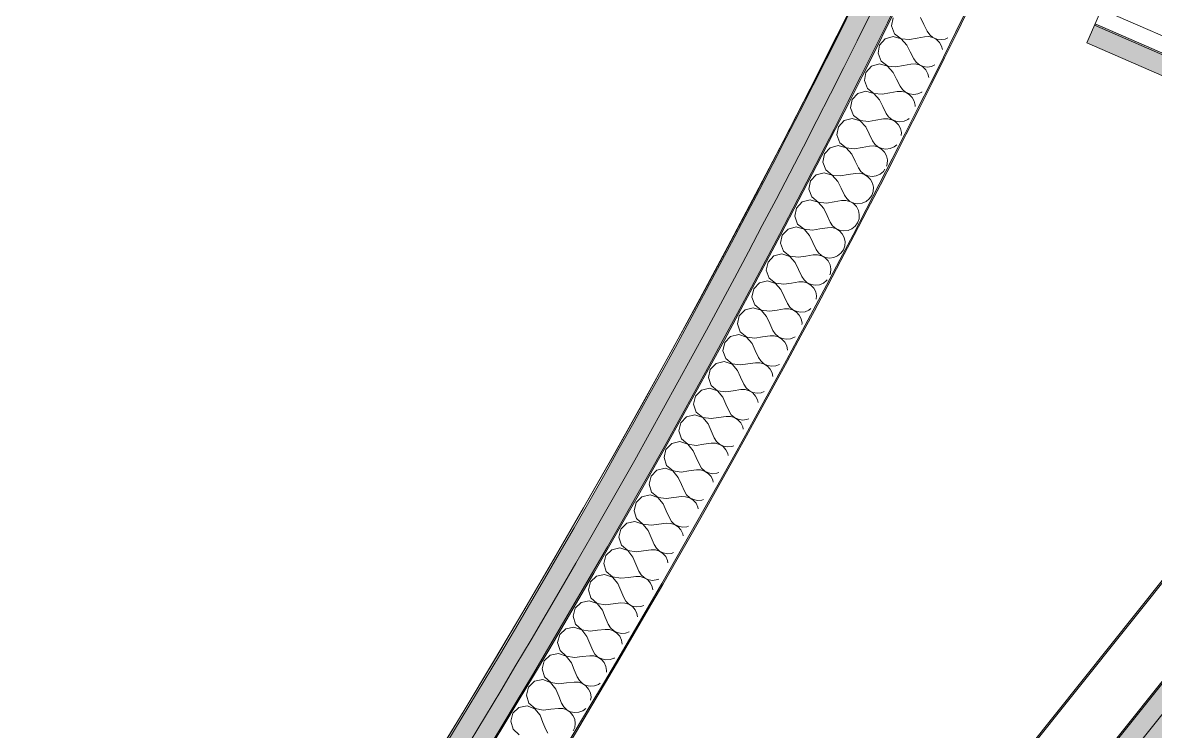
# Model space of a CAD drawing. Header units: millimetres. Extents: x -89663 to 74273, y -103666 to 18539.
# Drawn here: x -20890 to -20006, y -47252 to -46698 of the extents above; entities that cross this region are included whole.
import ezdxf
from ezdxf.enums import TextEntityAlignment as Align

# ---------------------------------------------------------------- set-up
doc = ezdxf.new("R2010")
doc.units = ezdxf.units.MM
doc.header["$MEASUREMENT"] = 0
for name, color, linetype in [('A-25-M_Wall_Int', 7, 'Continuous'), ('COLUMN.IFC Import', 7, 'Continuous'), ('New_A-05-M_Gross_Int_Circulation', 7, 'Continuous'), ('New_A-20-M_Floor_Slab', 7, 'Continuous'), ('New_A-25-M_Wall_Int', 7, 'Continuous')]:
    doc.layers.add(name, color=color, linetype=linetype)
for name, color, linetype, lineweight in [('A-25-M_Wall_Int_Pen_No__1', 7, 'Continuous', 13), ('COLUMN.IFC Import_Pen_No__2', 8, 'Continuous', 15), ('New_A-20-M_Floor_Slab_Pen_No__89', 8, 'Continuous', 20), ('New_A-25-M_Wall_Int_Pen_No__1', 7, 'Continuous', 13), ('New_A-25-M_Wall_Int_Pen_No__150', 7, 'Continuous', 0), ('New_ArchiCAD Zone Stamps_Pen_No__6', 7, 'Continuous', 35)]:
    doc.layers.add(name, color=color, linetype=linetype, lineweight=lineweight)
for name, color, linetype, lineweight, true_color in [('A-25-M_Wall_Int_Pen_No__107', 7, 'Continuous', 15, 0xa6a6a6), ('A-25-M_Wall_Int_Pen_No__81', 7, 'Continuous', 20, 0x6a6a6a), ('New_A-05-M_Gross_Int_Circulation_Pen_No__74', 7, 'Continuous', 20, 0x606060), ('New_A-25-M_Wall_Int_Pen_No__107', 7, 'Continuous', 15, 0xa6a6a6), ('New_A-25-M_Wall_Int_Pen_No__81', 7, 'Continuous', 20, 0x6a6a6a)]:
    doc.layers.add(name, color=color, linetype=linetype, lineweight=lineweight, true_color=true_color)
doc.styles.add('GENERATED_STYLE_1', font='')
doc.styles.add('GENERATED_STYLE_3', font='')
doc.styles.get('GENERATED_STYLE_1').set_extended_font_data('Arial', bold=True)
doc.styles.get('GENERATED_STYLE_3').set_extended_font_data('Arial')

# ---------------------------------------------------------------- blocks, each defined once
blk = doc.blocks.new('Atrium South_INB 0152_2_1', base_point=(-20962.32, -37996.44))
at = {"layer": 'New_A-05-M_Gross_Int_Circulation_Pen_No__74', "linetype": 'Continuous'}
blk.add_arc((-26966.17, -43337.6), 7510.69, 249.05693, 336.178181, dxfattribs=at)
at = {"layer": 'New_ArchiCAD Zone Stamps_Pen_No__6'}
for tag, height, style, p in [('ROOM_NAME', 250, 'GENERATED_STYLE_1', (-21498.1, -36566.35)), ('zoneNameLine2', 250, 'GENERATED_STYLE_1', (-21686.54, -36998.48)), ('ROOM_NUMBER', 200, 'GENERATED_STYLE_3', (-21874.97, -37419.19)), ('measuredAreaCode', 200, 'GENERATED_STYLE_3', (-22031.99, -37779.3)), ('DUMMY_649', 200, 'GENERATED_STYLE_3', (-21724.59, -37913.34)), ('DUMMY_650', 200, 'GENERATED_STYLE_3', (-21095.42, -38187.69)), ('DUMMY_651', 133.33, 'GENERATED_STYLE_3', (-20816.13, -38294.24))]:
    blk.add_attdef(tag, text='', height=height, rotation=336.44041, dxfattribs=dict(at, style=style)).set_placement(p, align=Align.TOP_LEFT)
blk = doc.blocks.new('Slab_46_1', base_point=(-44734.13, -52924.74))
at = {"layer": 'New_A-20-M_Floor_Slab_Pen_No__89', "linetype": 'Continuous', "flags": 128}
blk.add_lwpolyline([(-44734.13, -52924.74), (-44734.3, -52924.72, -0.179811), (-34721.45, -33027.69), (-34721.92, -33027.18), (-25959.6, -24873.2), (-20981.62, -27043.85), (-17009.56, -17934.66), (-17703.34, -17189.12), (-11222.85, -11158.55), (-10852.64, -11556.37), (-2918.66, -4173.23), (921.42, -599.75), (3259.49, -1619.27), (2636.44, -2195.91), (2144.41, -3324.28), (-4596.33, -18782.94), (-10337.07, -31948.28), (-13252.03, -30677.22), (-20095.26, -46371.16, -0.415568), (-30017.22, -50195.91), (-38341.96, -69287.69, -0.234037), (-41521.39, -64901.11, -0.022084), (-42146.95, -60901.38), (-44895.69, -59706.59, -0.043731)], format="xyb", close=True, dxfattribs=at)
blk = doc.blocks.new('*X401')
at = {"layer": 'New_A-25-M_Wall_Int_Pen_No__150', "linetype": 'Continuous'}
for p, q in [((-20210.48, -46694.59), (-20211.66, -46700.99)), ((-20189.18, -46694.47), (-20186.49, -46699.78)), ((-20211.66, -46700.99), (-20209.3, -46707.05)), ((-20186.49, -46699.78), (-20183.8, -46705.1)), ((-20216.67, -46711.1), (-20221.05, -46715.91)), ((-20210.42, -46709.3), (-20216.67, -46711.1)), ((-20204.15, -46711.06), (-20210.42, -46709.3)), ((-20209.3, -46707.05), (-20204.11, -46710.98)), ((-20199.75, -46715.85), (-20204.15, -46711.06)), ((-20204.11, -46710.98), (-20197.63, -46711.58)), ((-20197.63, -46711.58), (-20191.78, -46710.49)), ((-20191.78, -46710.49), (-20185.92, -46709.39)), ((-20182.63, -46709.23), (-20185.92, -46709.39)), ((-20183.8, -46705.1), (-20181.93, -46707.81)), ((-20179.44, -46709.98), (-20182.63, -46709.23)), ((-20181.93, -46707.81), (-20179.39, -46709.89)), ((-20176.57, -46711.58), (-20179.44, -46709.98)), ((-20179.39, -46709.89), (-20176.38, -46711.2)), ((-20174.24, -46713.9), (-20176.57, -46711.58)), ((-20176.38, -46711.2), (-20173.12, -46711.64)), ((-20173.12, -46711.64), (-20169.87, -46711.16)), ((-20169.87, -46711.16), (-20167.72, -46710.19)), ((-20221.05, -46715.91), (-20222.25, -46722.3)), ((-20199.75, -46715.85), (-20197.08, -46721.18)), ((-20197.08, -46721.18), (-20194.41, -46726.51)), ((-20172.64, -46716.78), (-20174.24, -46713.9)), ((-20172.06, -46719.27), (-20172.64, -46716.78)), ((-20221.04, -46730.62), (-20227.3, -46732.4)), ((-20222.25, -46722.3), (-20219.92, -46728.37)), ((-20214.78, -46732.4), (-20221.04, -46730.62)), ((-20219.92, -46728.37), (-20214.74, -46732.31)), ((-20202.4, -46731.86), (-20196.54, -46730.78)), ((-20193.26, -46730.64), (-20196.54, -46730.78)), ((-20194.41, -46726.51), (-20192.55, -46729.22)), ((-20190.06, -46731.4), (-20193.26, -46730.64)), ((-20192.55, -46729.22), (-20190.02, -46731.31)), ((-20231.69, -46737.19), (-20232.92, -46743.58)), ((-20227.3, -46732.4), (-20231.69, -46737.19)), ((-20210.4, -46737.21), (-20214.78, -46732.4)), ((-20214.74, -46732.31), (-20208.26, -46732.94)), ((-20210.4, -46737.21), (-20207.74, -46742.54)), ((-20208.26, -46732.94), (-20202.4, -46731.86)), ((-20187.2, -46733), (-20190.06, -46731.4)), ((-20190.02, -46731.31), (-20187.01, -46732.63)), ((-20184.88, -46735.33), (-20187.2, -46733)), ((-20187.01, -46732.63), (-20183.75, -46733.07)), ((-20183.29, -46738.22), (-20184.88, -46735.33)), ((-20183.75, -46733.07), (-20180.5, -46732.61)), ((-20182.59, -46741.27), (-20183.29, -46738.22)), ((-20180.5, -46732.61), (-20177.88, -46731.44)), ((-20232.92, -46743.58), (-20230.6, -46749.66)), ((-20207.74, -46742.54), (-20205.09, -46747.88)), ((-20205.09, -46747.88), (-20203.23, -46750.59)), ((-20238, -46753.66), (-20242.41, -46758.44)), ((-20231.73, -46751.91), (-20238, -46753.66)), ((-20225.48, -46753.71), (-20231.73, -46751.91)), ((-20230.6, -46749.66), (-20225.43, -46753.62)), ((-20221.11, -46758.53), (-20225.48, -46753.71)), ((-20225.43, -46753.62), (-20218.96, -46754.27)), ((-20218.96, -46754.27), (-20213.1, -46753.21)), ((-20213.1, -46753.21), (-20207.23, -46752.15)), ((-20203.95, -46752.01), (-20207.23, -46752.15)), ((-20200.75, -46752.78), (-20203.95, -46752.01)), ((-20203.23, -46750.59), (-20200.71, -46752.69)), ((-20197.89, -46754.39), (-20200.75, -46752.78)), ((-20200.71, -46752.69), (-20197.71, -46754.02)), ((-20195.59, -46756.73), (-20197.89, -46754.39)), ((-20197.71, -46754.02), (-20194.45, -46754.48)), ((-20194.01, -46759.62), (-20195.59, -46756.73)), ((-20194.45, -46754.48), (-20191.19, -46754.02)), ((-20191.19, -46754.02), (-20188.18, -46752.68)), ((-20188.18, -46752.68), (-20187.96, -46752.5)), ((-20242.41, -46758.44), (-20243.65, -46764.83)), ((-20243.65, -46764.83), (-20241.35, -46770.92)), ((-20221.11, -46758.53), (-20218.47, -46763.87)), ((-20218.47, -46763.87), (-20215.83, -46769.21)), ((-20193.28, -46762.83), (-20194.01, -46759.62)), ((-20193.32, -46763.71), (-20193.28, -46762.83)), ((-20248.76, -46774.89), (-20253.18, -46779.66)), ((-20242.49, -46773.16), (-20248.76, -46774.89)), ((-20236.24, -46774.98), (-20242.49, -46773.16)), ((-20241.35, -46770.92), (-20236.2, -46774.89)), ((-20231.88, -46779.81), (-20236.24, -46774.98)), ((-20236.2, -46774.89), (-20229.72, -46775.56)), ((-20229.72, -46775.56), (-20223.86, -46774.52)), ((-20223.86, -46774.52), (-20217.99, -46773.48)), ((-20214.71, -46773.35), (-20217.99, -46773.48)), ((-20215.83, -46769.21), (-20213.99, -46771.93)), ((-20211.51, -46774.13), (-20214.71, -46773.35)), ((-20213.99, -46771.93), (-20211.47, -46774.04)), ((-20208.66, -46775.75), (-20211.51, -46774.13)), ((-20211.47, -46774.04), (-20208.47, -46775.38)), ((-20201.96, -46775.4), (-20198.94, -46774.07)), ((-20198.94, -46774.07), (-20197.85, -46773.17)), ((-20253.18, -46779.66), (-20254.44, -46786.04)), ((-20231.88, -46779.81), (-20229.26, -46785.16)), ((-20206.36, -46778.1), (-20208.66, -46775.75)), ((-20208.47, -46775.38), (-20205.22, -46775.85)), ((-20204.79, -46780.99), (-20206.36, -46778.1)), ((-20205.22, -46775.85), (-20201.96, -46775.4)), ((-20204.07, -46784.21), (-20204.79, -46780.99)), ((-20254.44, -46786.04), (-20252.17, -46792.14)), ((-20252.17, -46792.14), (-20247.03, -46796.13)), ((-20229.26, -46785.16), (-20226.65, -46790.51)), ((-20226.65, -46790.51), (-20224.81, -46793.24)), ((-20204.19, -46786.43), (-20204.07, -46784.21)), ((-20264.03, -46800.84), (-20265.31, -46807.22)), ((-20259.59, -46796.09), (-20264.03, -46800.84)), ((-20253.31, -46794.37), (-20259.59, -46796.09)), ((-20247.07, -46796.21), (-20253.31, -46794.37)), ((-20242.73, -46801.06), (-20247.07, -46796.21)), ((-20247.03, -46796.13), (-20240.56, -46796.81)), ((-20242.73, -46801.06), (-20240.13, -46806.42)), ((-20240.56, -46796.81), (-20234.69, -46795.79)), ((-20234.69, -46795.79), (-20228.82, -46794.77)), ((-20225.53, -46794.66), (-20228.82, -46794.77)), ((-20222.34, -46795.44), (-20225.53, -46794.66)), ((-20224.81, -46793.24), (-20222.3, -46795.36)), ((-20219.49, -46797.08), (-20222.34, -46795.44)), ((-20222.3, -46795.36), (-20219.3, -46796.71)), ((-20217.2, -46799.43), (-20219.49, -46797.08)), ((-20219.3, -46796.71), (-20216.05, -46797.18)), ((-20215.64, -46802.33), (-20217.2, -46799.43)), ((-20216.05, -46797.18), (-20212.79, -46796.74)), ((-20212.79, -46796.74), (-20209.77, -46795.43)), ((-20209.77, -46795.43), (-20207.68, -46793.71)), ((-20265.31, -46807.22), (-20263.05, -46813.32)), ((-20240.13, -46806.42), (-20237.53, -46811.78)), ((-20215.69, -46810.46), (-20215.12, -46808.84)), ((-20214.93, -46805.54), (-20215.64, -46802.33)), ((-20215.12, -46808.84), (-20214.93, -46805.54)), ((-20270.49, -46817.25), (-20274.94, -46821.99)), ((-20264.21, -46815.56), (-20270.49, -46817.25)), ((-20257.97, -46817.41), (-20264.21, -46815.56)), ((-20263.05, -46813.32), (-20257.93, -46817.33)), ((-20253.64, -46822.28), (-20257.97, -46817.41)), ((-20257.93, -46817.33), (-20251.46, -46818.04)), ((-20251.46, -46818.04), (-20245.58, -46817.04)), ((-20245.58, -46817.04), (-20239.71, -46816.03)), ((-20236.42, -46815.93), (-20239.71, -46816.03)), ((-20237.53, -46811.78), (-20235.7, -46814.51)), ((-20233.24, -46816.72), (-20236.42, -46815.93)), ((-20235.7, -46814.51), (-20233.19, -46816.64)), ((-20230.39, -46818.37), (-20233.24, -46816.72)), ((-20233.19, -46816.64), (-20230.2, -46818)), ((-20228.11, -46820.73), (-20230.39, -46818.37)), ((-20230.2, -46818), (-20226.95, -46818.48)), ((-20226.95, -46818.48), (-20223.69, -46818.05)), ((-20223.69, -46818.05), (-20220.66, -46816.75)), ((-20220.66, -46816.75), (-20218.11, -46814.66)), ((-20218.11, -46814.66), (-20216.83, -46812.83)), ((-20274.94, -46821.99), (-20276.24, -46828.36)), ((-20253.64, -46822.28), (-20251.06, -46827.64)), ((-20251.06, -46827.64), (-20248.47, -46833.01)), ((-20226.56, -46823.63), (-20228.11, -46820.73)), ((-20225.86, -46826.85), (-20226.56, -46823.63)), ((-20226.06, -46830.14), (-20225.86, -46826.85)), ((-20275.17, -46836.7), (-20281.45, -46838.38)), ((-20276.24, -46828.36), (-20274, -46834.47)), ((-20268.94, -46838.58), (-20275.17, -46836.7)), ((-20274, -46834.47), (-20268.89, -46838.5)), ((-20248.47, -46833.01), (-20246.65, -46835.75)), ((-20246.65, -46835.75), (-20244.16, -46837.88)), ((-20231.63, -46838.04), (-20229.06, -46835.96)), ((-20229.06, -46835.96), (-20227.16, -46833.26)), ((-20227.16, -46833.26), (-20226.06, -46830.14)), ((-20285.92, -46843.11), (-20287.24, -46849.47)), ((-20281.45, -46838.38), (-20285.92, -46843.11)), ((-20264.63, -46843.46), (-20268.94, -46838.58)), ((-20268.89, -46838.5), (-20262.42, -46839.22)), ((-20264.63, -46843.46), (-20262.06, -46848.83)), ((-20262.42, -46839.22), (-20256.55, -46838.24)), ((-20256.55, -46838.24), (-20250.67, -46837.25)), ((-20247.39, -46837.16), (-20250.67, -46837.25)), ((-20244.2, -46837.97), (-20247.39, -46837.16)), ((-20241.36, -46839.62), (-20244.2, -46837.97)), ((-20244.16, -46837.88), (-20241.17, -46839.25)), ((-20239.08, -46841.99), (-20241.36, -46839.62)), ((-20241.17, -46839.25), (-20237.92, -46839.75)), ((-20237.54, -46844.9), (-20239.08, -46841.99)), ((-20237.92, -46839.75), (-20234.66, -46839.33)), ((-20236.85, -46848.12), (-20237.54, -46844.9)), ((-20234.66, -46839.33), (-20231.63, -46838.04)), ((-20287.24, -46849.47), (-20285.02, -46855.59)), ((-20262.06, -46848.83), (-20259.49, -46854.21)), ((-20259.49, -46854.21), (-20257.68, -46856.95)), ((-20240.09, -46857.22), (-20238.18, -46854.52)), ((-20238.18, -46854.52), (-20237.07, -46851.41)), ((-20237.07, -46851.41), (-20236.85, -46848.12)), ((-20292.48, -46859.47), (-20296.97, -46864.18)), ((-20286.19, -46857.82), (-20292.48, -46859.47)), ((-20279.97, -46859.71), (-20286.19, -46857.82)), ((-20285.02, -46855.59), (-20279.92, -46859.63)), ((-20275.67, -46864.6), (-20279.97, -46859.71)), ((-20279.92, -46859.63), (-20273.46, -46860.38)), ((-20273.46, -46860.38), (-20267.58, -46859.41)), ((-20267.58, -46859.41), (-20261.7, -46858.45)), ((-20258.41, -46858.36), (-20261.7, -46858.45)), ((-20255.23, -46859.18), (-20258.41, -46858.36)), ((-20257.68, -46856.95), (-20255.19, -46859.1)), ((-20252.4, -46860.84), (-20255.23, -46859.18)), ((-20255.19, -46859.1), (-20252.21, -46860.47)), ((-20250.13, -46863.22), (-20252.4, -46860.84)), ((-20252.21, -46860.47), (-20248.96, -46860.98)), ((-20248.59, -46866.13), (-20250.13, -46863.22)), ((-20248.96, -46860.98), (-20245.69, -46860.57)), ((-20245.69, -46860.57), (-20242.66, -46859.29)), ((-20242.66, -46859.29), (-20240.09, -46857.22)), ((-20296.97, -46864.18), (-20298.31, -46870.55)), ((-20298.31, -46870.55), (-20296.11, -46876.67)), ((-20275.67, -46864.6), (-20273.12, -46869.99)), ((-20273.12, -46869.99), (-20270.57, -46875.37)), ((-20247.91, -46869.35), (-20248.59, -46866.13)), ((-20248.14, -46872.64), (-20247.91, -46869.35)), ((-20303.58, -46880.53), (-20308.08, -46885.23)), ((-20297.29, -46878.89), (-20303.58, -46880.53)), ((-20291.07, -46880.81), (-20297.29, -46878.89)), ((-20296.11, -46876.67), (-20291.02, -46880.73)), ((-20286.79, -46885.71), (-20291.07, -46880.81)), ((-20291.02, -46880.73), (-20284.56, -46881.5)), ((-20284.56, -46881.5), (-20278.68, -46880.55)), ((-20278.68, -46880.55), (-20272.8, -46879.6)), ((-20269.51, -46879.53), (-20272.8, -46879.6)), ((-20270.57, -46875.37), (-20268.77, -46878.12)), ((-20266.33, -46880.36), (-20269.51, -46879.53)), ((-20268.77, -46878.12), (-20266.29, -46880.27)), ((-20263.5, -46882.03), (-20266.33, -46880.36)), ((-20266.29, -46880.27), (-20263.31, -46881.66)), ((-20256.8, -46881.78), (-20253.76, -46880.5)), ((-20253.76, -46880.5), (-20251.18, -46878.44)), ((-20251.18, -46878.44), (-20249.26, -46875.75)), ((-20249.26, -46875.75), (-20248.14, -46872.64)), ((-20308.08, -46885.23), (-20309.44, -46891.59)), ((-20286.79, -46885.71), (-20284.25, -46891.11)), ((-20261.24, -46884.41), (-20263.5, -46882.03)), ((-20263.31, -46881.66), (-20260.06, -46882.17)), ((-20259.71, -46887.32), (-20261.24, -46884.41)), ((-20260.06, -46882.17), (-20256.8, -46881.78)), ((-20259.04, -46890.55), (-20259.71, -46887.32)), ((-20309.44, -46891.59), (-20307.26, -46897.72)), ((-20307.26, -46897.72), (-20302.19, -46901.79)), ((-20284.25, -46891.11), (-20281.72, -46896.5)), ((-20281.72, -46896.5), (-20279.93, -46899.25)), ((-20259.78, -46895.21), (-20259.28, -46893.84)), ((-20259.28, -46893.84), (-20259.04, -46890.55)), ((-20319.26, -46906.24), (-20320.64, -46912.59)), ((-20314.75, -46901.55), (-20319.26, -46906.24)), ((-20308.45, -46899.94), (-20314.75, -46901.55)), ((-20302.23, -46901.87), (-20308.45, -46899.94)), ((-20297.97, -46906.79), (-20302.23, -46901.87)), ((-20302.19, -46901.79), (-20295.73, -46902.58)), ((-20297.97, -46906.79), (-20295.45, -46912.19)), ((-20295.73, -46902.58), (-20289.84, -46901.65)), ((-20289.84, -46901.65), (-20283.96, -46900.72)), ((-20280.67, -46900.66), (-20283.96, -46900.72)), ((-20277.5, -46901.5), (-20280.67, -46900.66)), ((-20279.93, -46899.25), (-20277.45, -46901.41)), ((-20274.67, -46903.18), (-20277.5, -46901.5)), ((-20277.45, -46901.41), (-20274.48, -46902.81)), ((-20272.42, -46905.57), (-20274.67, -46903.18)), ((-20274.48, -46902.81), (-20271.23, -46903.33)), ((-20270.9, -46908.49), (-20272.42, -46905.57)), ((-20271.23, -46903.33), (-20267.97, -46902.95)), ((-20267.97, -46902.95), (-20264.92, -46901.68)), ((-20264.92, -46901.68), (-20262.34, -46899.63)), ((-20262.34, -46899.63), (-20261.99, -46899.15)), ((-20320.64, -46912.59), (-20318.48, -46918.73)), ((-20295.45, -46912.19), (-20292.94, -46917.59)), ((-20270.24, -46911.71), (-20270.9, -46908.49)), ((-20270.43, -46914.15), (-20270.24, -46911.71)), ((-20325.98, -46922.54), (-20330.51, -46927.21)), ((-20319.67, -46920.94), (-20325.98, -46922.54)), ((-20313.47, -46922.9), (-20319.67, -46920.94)), ((-20318.48, -46918.73), (-20313.42, -46922.81)), ((-20309.22, -46927.83), (-20313.47, -46922.9)), ((-20313.42, -46922.81), (-20306.96, -46923.63)), ((-20306.96, -46923.63), (-20301.08, -46922.72)), ((-20301.08, -46922.72), (-20295.19, -46921.8)), ((-20291.9, -46921.75), (-20295.19, -46921.8)), ((-20292.94, -46917.59), (-20291.15, -46920.35)), ((-20288.73, -46922.6), (-20291.9, -46921.75)), ((-20291.15, -46920.35), (-20288.68, -46922.52)), ((-20285.91, -46924.29), (-20288.73, -46922.6)), ((-20288.68, -46922.52), (-20285.71, -46923.92)), ((-20283.66, -46926.69), (-20285.91, -46924.29)), ((-20285.71, -46923.92), (-20282.47, -46924.46)), ((-20282.47, -46924.46), (-20279.2, -46924.08)), ((-20279.2, -46924.08), (-20276.16, -46922.83)), ((-20276.16, -46922.83), (-20274.63, -46921.62)), ((-20330.51, -46927.21), (-20331.91, -46933.56)), ((-20331.91, -46933.56), (-20329.77, -46939.7)), ((-20309.22, -46927.83), (-20306.72, -46933.24)), ((-20306.72, -46933.24), (-20304.22, -46938.65)), ((-20282.16, -46929.61), (-20283.66, -46926.69)), ((-20281.51, -46932.84), (-20282.16, -46929.61)), ((-20281.6, -46934.02), (-20281.51, -46932.84)), ((-20330.97, -46941.91), (-20337.28, -46943.49)), ((-20324.77, -46943.89), (-20330.97, -46941.91)), ((-20329.77, -46939.7), (-20324.72, -46943.81)), ((-20312.38, -46943.75), (-20306.48, -46942.85)), ((-20303.2, -46942.81), (-20306.48, -46942.85)), ((-20304.22, -46938.65), (-20302.44, -46941.41)), ((-20300.03, -46943.67), (-20303.2, -46942.81)), ((-20302.44, -46941.41), (-20299.98, -46943.59)), ((-20341.82, -46948.14), (-20343.25, -46954.49)), ((-20337.28, -46943.49), (-20341.82, -46948.14)), ((-20320.53, -46948.83), (-20324.77, -46943.89)), ((-20324.72, -46943.81), (-20318.27, -46944.64)), ((-20320.53, -46948.83), (-20318.05, -46954.25)), ((-20318.27, -46944.64), (-20312.38, -46943.75)), ((-20297.21, -46945.37), (-20300.03, -46943.67)), ((-20299.98, -46943.59), (-20297.02, -46945)), ((-20294.97, -46947.77), (-20297.21, -46945.37)), ((-20297.02, -46945), (-20293.78, -46945.55)), ((-20293.48, -46950.7), (-20294.97, -46947.77)), ((-20293.78, -46945.55), (-20290.51, -46945.18)), ((-20292.84, -46953.93), (-20293.48, -46950.7)), ((-20290.51, -46945.18), (-20287.46, -46943.94)), ((-20287.46, -46943.94), (-20286.96, -46943.54)), ((-20343.25, -46954.49), (-20341.12, -46960.64)), ((-20341.12, -46960.64), (-20336.09, -46964.76)), ((-20318.05, -46954.25), (-20315.57, -46959.67)), ((-20315.57, -46959.67), (-20313.8, -46962.44)), ((-20292.84, -46954.02), (-20292.84, -46953.93)), ((-20353.2, -46969.04), (-20354.65, -46975.39)), ((-20348.64, -46964.41), (-20353.2, -46969.04)), ((-20342.33, -46962.85), (-20348.64, -46964.41)), ((-20336.13, -46964.85), (-20342.33, -46962.85)), ((-20331.92, -46969.8), (-20336.13, -46964.85)), ((-20336.09, -46964.76), (-20329.63, -46965.61)), ((-20329.63, -46965.61), (-20323.74, -46964.74)), ((-20323.74, -46964.74), (-20317.85, -46963.87)), ((-20314.56, -46963.84), (-20317.85, -46963.87)), ((-20311.39, -46964.71), (-20314.56, -46963.84)), ((-20313.8, -46962.44), (-20311.35, -46964.62)), ((-20308.58, -46966.41), (-20311.39, -46964.71)), ((-20311.35, -46964.62), (-20308.39, -46966.04)), ((-20306.35, -46968.82), (-20308.58, -46966.41)), ((-20308.39, -46966.04), (-20305.15, -46966.6)), ((-20304.86, -46971.76), (-20306.35, -46968.82)), ((-20305.15, -46966.6), (-20301.88, -46966.25)), ((-20301.88, -46966.25), (-20299.09, -46965.12)), ((-20354.65, -46975.39), (-20352.54, -46981.54)), ((-20331.92, -46969.8), (-20329.45, -46975.22)), ((-20329.45, -46975.22), (-20326.99, -46980.65)), ((-20304.34, -46974.46), (-20304.86, -46971.76)), ((-20360.08, -46985.28), (-20364.65, -46989.91)), ((-20353.75, -46983.75), (-20360.08, -46985.28)), ((-20347.57, -46985.76), (-20353.75, -46983.75)), ((-20352.54, -46981.54), (-20347.52, -46985.68)), ((-20343.37, -46990.73), (-20347.57, -46985.76)), ((-20347.52, -46985.68), (-20341.07, -46986.55)), ((-20341.07, -46986.55), (-20335.17, -46985.7)), ((-20335.17, -46985.7), (-20329.28, -46984.84)), ((-20325.99, -46984.82), (-20329.28, -46984.84)), ((-20326.99, -46980.65), (-20325.23, -46983.43)), ((-20322.82, -46985.7), (-20325.99, -46984.82)), ((-20325.23, -46983.43), (-20322.78, -46985.62)), ((-20320.02, -46987.42), (-20322.82, -46985.7)), ((-20322.78, -46985.62), (-20319.82, -46987.05)), ((-20319.82, -46987.05), (-20316.59, -46987.62)), ((-20316.59, -46987.62), (-20313.31, -46987.27)), ((-20313.31, -46987.27), (-20311.03, -46986.36)), ((-20364.65, -46989.91), (-20366.11, -46996.25)), ((-20343.37, -46990.73), (-20340.92, -46996.16)), ((-20317.8, -46989.83), (-20320.02, -46987.42)), ((-20316.32, -46992.77), (-20317.8, -46989.83)), ((-20315.89, -46995.01), (-20316.32, -46992.77)), ((-20365.25, -47004.61), (-20371.57, -47006.13)), ((-20366.11, -46996.25), (-20364.03, -47002.41)), ((-20359.06, -47006.65), (-20365.25, -47004.61)), ((-20364.03, -47002.41), (-20359.02, -47006.56)), ((-20340.92, -46996.16), (-20338.47, -47001.6)), ((-20338.47, -47001.6), (-20336.72, -47004.38)), ((-20336.72, -47004.38), (-20334.28, -47006.58)), ((-20376.16, -47010.74), (-20377.64, -47017.07)), ((-20371.57, -47006.13), (-20376.16, -47010.74)), ((-20354.88, -47011.63), (-20359.06, -47006.65)), ((-20359.02, -47006.56), (-20352.57, -47007.45)), ((-20354.88, -47011.63), (-20352.45, -47017.07)), ((-20352.57, -47007.45), (-20346.67, -47006.62)), ((-20346.67, -47006.62), (-20340.77, -47005.78)), ((-20337.49, -47005.77), (-20340.77, -47005.78)), ((-20334.32, -47006.66), (-20337.49, -47005.77)), ((-20331.53, -47008.39), (-20334.32, -47006.66)), ((-20334.28, -47006.58), (-20331.33, -47008.02)), ((-20329.31, -47010.81), (-20331.53, -47008.39)), ((-20331.33, -47008.02), (-20328.09, -47008.6)), ((-20327.84, -47013.75), (-20329.31, -47010.81)), ((-20328.09, -47008.6), (-20324.82, -47008.26)), ((-20327.49, -47015.63), (-20327.84, -47013.75)), ((-20324.82, -47008.26), (-20322.93, -47007.51)), ((-20377.64, -47017.07), (-20375.58, -47023.24)), ((-20352.45, -47017.07), (-20350.02, -47022.51)), ((-20350.02, -47022.51), (-20348.28, -47025.3)), ((-20383.14, -47026.93), (-20387.74, -47031.53)), ((-20376.8, -47025.44), (-20383.14, -47026.93)), ((-20370.63, -47027.49), (-20376.8, -47025.44)), ((-20375.58, -47023.24), (-20370.58, -47027.41)), ((-20366.46, -47032.49), (-20370.63, -47027.49)), ((-20370.58, -47027.41), (-20364.14, -47028.32)), ((-20364.14, -47028.32), (-20358.24, -47027.51)), ((-20358.24, -47027.51), (-20352.34, -47026.69)), ((-20349.05, -47026.69), (-20352.34, -47026.69)), ((-20345.89, -47027.59), (-20349.05, -47026.69)), ((-20348.28, -47025.3), (-20345.84, -47027.5)), ((-20343.1, -47029.32), (-20345.89, -47027.59)), ((-20345.84, -47027.5), (-20342.9, -47028.95)), ((-20340.89, -47031.75), (-20343.1, -47029.32)), ((-20342.9, -47028.95), (-20339.66, -47029.54)), ((-20339.66, -47029.54), (-20336.39, -47029.22)), ((-20336.39, -47029.22), (-20334.77, -47028.58)), ((-20387.74, -47031.53), (-20389.24, -47037.86)), ((-20389.24, -47037.86), (-20387.2, -47044.03)), ((-20366.46, -47032.49), (-20364.05, -47037.93)), ((-20364.05, -47037.93), (-20361.63, -47043.38)), ((-20339.43, -47034.7), (-20340.89, -47031.75)), ((-20339.13, -47036.33), (-20339.43, -47034.7)), ((-20394.77, -47047.7), (-20399.38, -47052.28)), ((-20388.43, -47046.23), (-20394.77, -47047.7)), ((-20382.26, -47048.3), (-20388.43, -47046.23)), ((-20387.2, -47044.03), (-20382.21, -47048.22)), ((-20378.11, -47053.31), (-20382.26, -47048.3)), ((-20382.21, -47048.22), (-20375.77, -47049.15)), ((-20375.77, -47049.15), (-20369.87, -47048.35)), ((-20369.87, -47048.35), (-20363.96, -47047.55)), ((-20360.68, -47047.56), (-20363.96, -47047.55)), ((-20361.63, -47043.38), (-20359.9, -47046.18)), ((-20357.52, -47048.47), (-20360.68, -47047.56)), ((-20359.9, -47046.18), (-20357.47, -47048.39)), ((-20354.74, -47050.21), (-20357.52, -47048.47)), ((-20357.47, -47048.39), (-20354.53, -47049.85)), ((-20399.38, -47052.28), (-20400.91, -47058.61)), ((-20378.11, -47053.31), (-20375.71, -47058.76)), ((-20352.53, -47052.65), (-20354.74, -47050.21)), ((-20354.53, -47049.85), (-20351.3, -47050.45)), ((-20351.08, -47055.61), (-20352.53, -47052.65)), ((-20351.3, -47050.45), (-20348.03, -47050.14)), ((-20350.81, -47057.11), (-20351.08, -47055.61)), ((-20348.03, -47050.14), (-20346.57, -47049.57)), ((-20400.91, -47058.61), (-20398.88, -47064.79)), ((-20398.88, -47064.79), (-20393.91, -47068.99)), ((-20375.71, -47058.76), (-20373.32, -47064.22)), ((-20373.32, -47064.22), (-20371.59, -47067.02)), ((-20411.09, -47073), (-20412.64, -47079.32)), ((-20406.46, -47068.43), (-20411.09, -47073)), ((-20400.12, -47066.98), (-20406.46, -47068.43)), ((-20393.96, -47069.07), (-20400.12, -47066.98)), ((-20389.82, -47074.1), (-20393.96, -47069.07)), ((-20393.91, -47068.99), (-20387.47, -47069.94)), ((-20389.82, -47074.1), (-20387.44, -47079.56)), ((-20387.47, -47069.94), (-20381.57, -47069.16)), ((-20381.57, -47069.16), (-20375.66, -47068.38)), ((-20372.37, -47068.4), (-20375.66, -47068.38)), ((-20369.22, -47069.32), (-20372.37, -47068.4)), ((-20371.59, -47067.02), (-20369.17, -47069.24)), ((-20366.44, -47071.07), (-20369.22, -47069.32)), ((-20369.17, -47069.24), (-20366.23, -47070.71)), ((-20364.24, -47073.52), (-20366.44, -47071.07)), ((-20366.23, -47070.71), (-20363.01, -47071.32)), ((-20362.8, -47076.48), (-20364.24, -47073.52)), ((-20363.01, -47071.32), (-20359.73, -47071.02)), ((-20359.73, -47071.02), (-20358.33, -47070.48)), ((-20412.64, -47079.32), (-20410.63, -47085.51)), ((-20387.44, -47079.56), (-20385.06, -47085.02)), ((-20362.54, -47077.96), (-20362.8, -47076.48)), ((-20418.22, -47089.13), (-20422.87, -47093.68)), ((-20411.88, -47087.69), (-20418.22, -47089.13)), ((-20405.72, -47089.81), (-20411.88, -47087.69)), ((-20410.63, -47085.51), (-20405.67, -47089.72)), ((-20401.6, -47094.84), (-20405.72, -47089.81)), ((-20405.67, -47089.72), (-20399.24, -47090.7)), ((-20399.24, -47090.7), (-20393.33, -47089.94)), ((-20393.33, -47089.94), (-20387.42, -47089.18)), ((-20384.13, -47089.21), (-20387.42, -47089.18)), ((-20385.06, -47085.02), (-20383.35, -47087.83)), ((-20380.98, -47090.14), (-20384.13, -47089.21)), ((-20383.35, -47087.83), (-20380.94, -47090.05)), ((-20378.21, -47091.9), (-20380.98, -47090.14)), ((-20380.94, -47090.05), (-20378, -47091.53)), ((-20376.02, -47094.35), (-20378.21, -47091.9)), ((-20378, -47091.53), (-20374.78, -47092.15)), ((-20374.78, -47092.15), (-20371.5, -47091.86)), ((-20371.5, -47091.86), (-20370.04, -47091.3)), ((-20422.87, -47093.68), (-20424.43, -47099.99)), ((-20424.43, -47099.99), (-20422.45, -47106.19)), ((-20401.6, -47094.84), (-20399.24, -47100.31)), ((-20399.24, -47100.31), (-20396.88, -47105.78)), ((-20374.59, -47097.31), (-20376.02, -47094.35)), ((-20374.31, -47098.9), (-20374.59, -47097.31)), ((-20430.05, -47109.79), (-20434.71, -47114.32)), ((-20423.7, -47108.37), (-20430.05, -47109.79)), ((-20417.55, -47110.5), (-20423.7, -47108.37)), ((-20422.45, -47106.19), (-20417.5, -47110.42)), ((-20413.45, -47115.55), (-20417.55, -47110.5)), ((-20417.5, -47110.42), (-20411.07, -47111.41)), ((-20411.07, -47111.41), (-20405.16, -47110.68)), ((-20405.16, -47110.68), (-20399.25, -47109.93)), ((-20395.96, -47109.97), (-20399.25, -47109.93)), ((-20396.88, -47105.78), (-20395.17, -47108.59)), ((-20392.81, -47110.91), (-20395.96, -47109.97)), ((-20395.17, -47108.59), (-20392.77, -47110.83)), ((-20390.04, -47112.68), (-20392.81, -47110.91)), ((-20392.77, -47110.83), (-20389.84, -47112.32)), ((-20434.71, -47114.32), (-20436.29, -47120.63)), ((-20413.45, -47115.55), (-20411.1, -47121.03)), ((-20387.87, -47115.14), (-20390.04, -47112.68)), ((-20389.84, -47112.32), (-20386.61, -47112.95)), ((-20386.44, -47118.11), (-20387.87, -47115.14)), ((-20386.61, -47112.95), (-20383.33, -47112.67)), ((-20386.13, -47119.92), (-20386.44, -47118.11)), ((-20383.33, -47112.67), (-20381.71, -47112.05)), ((-20436.29, -47120.63), (-20434.33, -47126.83)), ((-20434.33, -47126.83), (-20429.4, -47131.08)), ((-20411.1, -47121.03), (-20408.76, -47126.51)), ((-20408.76, -47126.51), (-20407.06, -47129.32)), ((-20446.62, -47134.93), (-20448.22, -47141.23)), ((-20441.94, -47130.41), (-20446.62, -47134.93)), ((-20435.59, -47129.01), (-20441.94, -47130.41)), ((-20429.45, -47131.16), (-20435.59, -47129.01)), ((-20425.36, -47136.23), (-20429.45, -47131.16)), ((-20429.4, -47131.08), (-20422.97, -47132.09)), ((-20425.36, -47136.23), (-20423.03, -47141.71)), ((-20422.97, -47132.09), (-20417.06, -47131.37)), ((-20417.06, -47131.37), (-20411.14, -47130.65)), ((-20407.85, -47130.7), (-20411.14, -47130.65)), ((-20404.71, -47131.65), (-20407.85, -47130.7)), ((-20407.06, -47129.32), (-20404.66, -47131.57)), ((-20401.95, -47133.43), (-20404.71, -47131.65)), ((-20404.66, -47131.57), (-20401.74, -47133.07)), ((-20399.78, -47135.89), (-20401.95, -47133.43)), ((-20401.74, -47133.07), (-20398.51, -47133.7)), ((-20398.36, -47138.87), (-20399.78, -47135.89)), ((-20398.51, -47133.7), (-20395.24, -47133.43)), ((-20395.24, -47133.43), (-20393.33, -47132.72)), ((-20448.22, -47141.23), (-20446.27, -47147.44)), ((-20423.03, -47141.71), (-20420.7, -47147.2)), ((-20398, -47141.02), (-20398.36, -47138.87)), ((-20453.9, -47150.99), (-20458.59, -47155.49)), ((-20447.54, -47149.61), (-20453.9, -47150.99)), ((-20441.41, -47151.78), (-20447.54, -47149.61)), ((-20446.27, -47147.44), (-20441.36, -47151.7)), ((-20437.33, -47156.86), (-20441.41, -47151.78)), ((-20441.36, -47151.7), (-20434.93, -47152.74)), ((-20434.93, -47152.74), (-20429.02, -47152.03)), ((-20429.02, -47152.03), (-20423.1, -47151.33)), ((-20419.81, -47151.39), (-20423.1, -47151.33)), ((-20420.7, -47147.2), (-20419.02, -47150.02)), ((-20416.67, -47152.35), (-20419.81, -47151.39)), ((-20419.02, -47150.02), (-20416.62, -47152.27)), ((-20413.91, -47154.14), (-20416.67, -47152.35)), ((-20416.62, -47152.27), (-20413.7, -47153.78)), ((-20411.75, -47156.61), (-20413.91, -47154.14)), ((-20413.7, -47153.78), (-20410.48, -47154.42)), ((-20410.48, -47154.42), (-20407.2, -47154.16)), ((-20407.2, -47154.16), (-20404.91, -47153.31)), ((-20458.59, -47155.49), (-20460.21, -47161.79)), ((-20460.21, -47161.79), (-20458.29, -47168.01)), ((-20437.33, -47156.86), (-20435.02, -47162.35)), ((-20435.02, -47162.35), (-20432.71, -47167.84)), ((-20410.35, -47159.59), (-20411.75, -47156.61)), ((-20409.92, -47162.21), (-20410.35, -47159.59)), ((-20465.92, -47171.53), (-20470.63, -47176.02)), ((-20459.56, -47170.18), (-20465.92, -47171.53)), ((-20453.43, -47172.37), (-20459.56, -47170.18)), ((-20458.29, -47168.01), (-20453.38, -47172.28)), ((-20449.37, -47177.46), (-20453.43, -47172.37)), ((-20453.38, -47172.28), (-20446.96, -47173.34)), ((-20446.96, -47173.34), (-20441.04, -47172.66)), ((-20441.04, -47172.66), (-20435.12, -47171.97)), ((-20431.84, -47172.04), (-20435.12, -47171.97)), ((-20432.71, -47167.84), (-20431.04, -47170.67)), ((-20428.7, -47173.01), (-20431.84, -47172.04)), ((-20431.04, -47170.67), (-20428.65, -47172.93)), ((-20470.63, -47176.02), (-20472.27, -47182.32)), ((-20449.37, -47177.46), (-20447.08, -47182.95)), ((-20425.95, -47174.81), (-20428.7, -47173.01)), ((-20428.65, -47172.93), (-20425.74, -47174.45)), ((-20423.79, -47177.29), (-20425.95, -47174.81)), ((-20425.74, -47174.45), (-20422.52, -47175.11)), ((-20422.4, -47180.27), (-20423.79, -47177.29)), ((-20422.52, -47175.11), (-20419.24, -47174.86)), ((-20421.88, -47183.49), (-20422.4, -47180.27)), ((-20419.24, -47174.86), (-20416.44, -47173.83)), ((-20472.27, -47182.32), (-20470.36, -47188.54)), ((-20470.36, -47188.54), (-20465.47, -47192.83)), ((-20447.08, -47182.95), (-20444.79, -47188.46)), ((-20444.79, -47188.46), (-20443.12, -47191.29)), ((-20482.73, -47196.51), (-20484.39, -47202.8)), ((-20478.01, -47192.04), (-20482.73, -47196.51)), ((-20471.64, -47190.7), (-20478.01, -47192.04)), ((-20465.52, -47192.91), (-20471.64, -47190.7)), ((-20461.48, -47198.01), (-20465.52, -47192.91)), ((-20465.47, -47192.83), (-20459.06, -47193.91)), ((-20461.48, -47198.01), (-20459.21, -47203.52)), ((-20459.06, -47193.91), (-20453.13, -47193.24)), ((-20453.13, -47193.24), (-20447.21, -47192.57)), ((-20443.93, -47192.66), (-20447.21, -47192.57)), ((-20440.79, -47193.64), (-20443.93, -47192.66)), ((-20443.12, -47191.29), (-20440.74, -47193.55)), ((-20438.05, -47195.44), (-20440.79, -47193.64)), ((-20440.74, -47193.55), (-20437.83, -47195.08)), ((-20435.9, -47197.93), (-20438.05, -47195.44)), ((-20437.83, -47195.08), (-20434.62, -47195.75)), ((-20434.51, -47200.91), (-20435.9, -47197.93)), ((-20434.62, -47195.75), (-20431.34, -47195.51)), ((-20431.34, -47195.51), (-20428.24, -47194.38)), ((-20428.24, -47194.38), (-20427.84, -47194.09)), ((-20484.39, -47202.8), (-20482.51, -47209.03)), ((-20459.21, -47203.52), (-20456.93, -47209.03)), ((-20434, -47204.17), (-20434.51, -47200.91)), ((-20434.13, -47205.28), (-20434, -47204.17)), ((-20494.9, -47216.97), (-20496.58, -47223.25)), ((-20490.16, -47212.5), (-20494.9, -47216.97)), ((-20483.79, -47211.19), (-20490.16, -47212.5)), ((-20477.68, -47213.42), (-20483.79, -47211.19)), ((-20482.51, -47209.03), (-20477.63, -47213.34)), ((-20473.65, -47218.53), (-20477.68, -47213.42)), ((-20477.63, -47213.34), (-20471.21, -47214.43)), ((-20471.21, -47214.43), (-20465.29, -47213.79)), ((-20465.29, -47213.79), (-20459.37, -47213.14)), ((-20456.08, -47213.23), (-20459.37, -47213.14)), ((-20456.93, -47209.03), (-20455.27, -47211.87)), ((-20452.95, -47214.22), (-20456.08, -47213.23)), ((-20455.27, -47211.87), (-20452.9, -47214.14)), ((-20450.21, -47216.03), (-20452.95, -47214.22)), ((-20452.9, -47214.14), (-20450, -47215.67)), ((-20448.07, -47218.53), (-20450.21, -47216.03)), ((-20450, -47215.67), (-20446.78, -47216.35)), ((-20446.78, -47216.35), (-20443.5, -47216.12)), ((-20443.5, -47216.12), (-20440.4, -47215)), ((-20440.4, -47215), (-20439.06, -47214.04)), ((-20496.58, -47223.25), (-20494.71, -47229.48)), ((-20473.65, -47218.53), (-20471.39, -47224.05)), ((-20471.39, -47224.05), (-20469.14, -47229.56)), ((-20446.7, -47221.52), (-20448.07, -47218.53)), ((-20446.19, -47224.77), (-20446.7, -47221.52)), ((-20446.5, -47227.28), (-20446.19, -47224.77)), ((-20502.38, -47232.93), (-20507.13, -47237.38)), ((-20496, -47231.64), (-20502.38, -47232.93)), ((-20489.9, -47233.89), (-20496, -47231.64)), ((-20494.71, -47229.48), (-20489.85, -47233.81)), ((-20485.89, -47239.02), (-20489.9, -47233.89)), ((-20489.85, -47233.81), (-20483.44, -47234.92)), ((-20483.44, -47234.92), (-20477.51, -47234.3)), ((-20477.51, -47234.3), (-20471.59, -47233.66)), ((-20468.3, -47233.77), (-20471.59, -47233.66)), ((-20469.14, -47229.56), (-20467.49, -47232.4)), ((-20465.17, -47234.77), (-20468.3, -47233.77)), ((-20467.49, -47232.4), (-20465.12, -47234.69)), ((-20465.12, -47234.69), (-20462.23, -47236.23)), ((-20452.63, -47235.59), (-20450.2, -47233.86)), ((-20507.13, -47237.38), (-20508.83, -47243.66)), ((-20485.89, -47239.02), (-20483.65, -47244.53)), ((-20462.44, -47236.59), (-20465.17, -47234.77)), ((-20460.31, -47239.09), (-20462.44, -47236.59)), ((-20462.23, -47236.23), (-20459.01, -47236.92)), ((-20458.94, -47242.08), (-20460.31, -47239.09)), ((-20459.01, -47236.92), (-20455.73, -47236.7)), ((-20458.45, -47245.34), (-20458.94, -47242.08)), ((-20455.73, -47236.7), (-20452.63, -47235.59)), ((-20508.83, -47243.66), (-20506.98, -47249.9)), ((-20506.98, -47249.9), (-20502.14, -47254.24)), ((-20483.65, -47244.53), (-20481.41, -47250.06)), ((-20481.41, -47250.06), (-20479.77, -47252.91)), ((-20459.99, -47251.27), (-20458.86, -47248.61)), ((-20458.86, -47248.61), (-20458.45, -47245.34))]:
    blk.add_line(p, q, dxfattribs=at)
blk = doc.blocks.new('Wall_51_1', base_point=(-29918.46, -50217.22))
at = {"layer": 'New_A-25-M_Wall_Int_Pen_No__107', "linetype": 'Continuous'}
for points in [[(-20095.26, -46371.16, -0.049544), (-20818.79, -47657.86), (-20806.5, -47666.47, 0.049544), (-20081.52, -46377.17)], [(-20081.52, -46377.17, -0.049544), (-20806.5, -47666.47), (-20794.22, -47675.07, 0.049545), (-20067.77, -46383.18)]]:
    blk.add_hatch(color=256, dxfattribs=at).paths.add_polyline_path(points)
at = {"layer": 'New_A-25-M_Wall_Int_Pen_No__81', "linetype": 'Continuous', "lineweight": 0, "true_color": 0x353535}
for points in [[(-20067.77, -46383.18, -0.049545), (-20794.22, -47675.07), (-20793.4, -47675.65, 0.049545), (-20066.86, -46383.58)], [(-20709.39, -47644, 0.047086), (-20020.13, -46404.01), (-20021.05, -46403.61, -0.047083), (-20710.17, -47643.37)]]:
    blk.add_hatch(color=250, dxfattribs=at).paths.add_polyline_path(points)
at = {"layer": 'New_A-25-M_Wall_Int_Pen_No__1', "linetype": 'Continuous'}
for radius, start, end in [(7467.12, 324.977802, 336.323082), (7482.12, 324.977802, 336.323201), (7497.12, 324.977802, 336.323319), (7498.12, 324.977802, 336.323327), (7548.12, 325.54106, 336.323719), (7549.12, 325.540418, 336.323726)]:
    blk.add_arc((-26933.84, -43372.52), radius, start, end, dxfattribs=at)
at = {"layer": 'New_A-25-M_Wall_Int', "color": 250, "lineweight": 50, "true_color": 0x2a2a2a}
blk.add_blockref('*X401', (0, 0), dxfattribs=at)
blk = doc.blocks.new('Wall_163_1', base_point=(-22330.43, -50182.12))
at = {"layer": 'A-25-M_Wall_Int_Pen_No__107', "linetype": 'Continuous'}
for points in [[(-20476.47, -47834.59), (-19705.5, -46868.37), (-19719.73, -46862.16), (-20488.08, -47825.09)], [(-20464.86, -47844.09), (-19691.26, -46874.58), (-19705.5, -46868.37), (-20476.47, -47834.59)]]:
    blk.add_hatch(color=256, dxfattribs=at).paths.add_polyline_path(points)
at = {"layer": 'A-25-M_Wall_Int_Pen_No__81', "linetype": 'Continuous', "lineweight": 0, "true_color": 0x353535}
for points in [[(-20526.01, -47794.06), (-19766.24, -46841.88), (-19767.19, -46841.47), (-20526.78, -47793.43)], [(-20488.08, -47825.09), (-19719.73, -46862.16), (-19720.68, -46861.75), (-20488.86, -47824.46)]]:
    blk.add_hatch(color=250, dxfattribs=at).paths.add_polyline_path(points)
at = {"layer": 'A-25-M_Wall_Int_Pen_No__1', "linetype": 'Continuous'}
for p, q in [((-20526.01, -47794.06), (-19766.24, -46841.88)), ((-20488.86, -47824.46), (-19720.68, -46861.75)), ((-20488.08, -47825.09), (-19719.73, -46862.16)), ((-20476.47, -47834.59), (-19705.5, -46868.37))]:
    blk.add_line(p, q, dxfattribs=at)
at = {"layer": 'A-25-M_Wall_Int_Pen_No__1', "linetype": 'Continuous', "flags": 128}
blk.add_lwpolyline([(-19767.19, -46841.47), (-20526.78, -47793.43)], dxfattribs=at)
blk = doc.blocks.new('Wall_258_1', base_point=(-16752.72, -48155.93))
at = {"layer": 'New_A-25-M_Wall_Int_Pen_No__107', "linetype": 'Continuous'}
blk.add_hatch(color=256, dxfattribs=at).paths.add_polyline_path([(-19757.5, -46829.33), (-20053.34, -46700.33), (-20059.33, -46714.08), (-19767.19, -46841.47)])
at = {"layer": 'New_A-25-M_Wall_Int_Pen_No__81', "linetype": 'Continuous', "lineweight": 0, "true_color": 0x353535}
blk.add_hatch(color=250, dxfattribs=at).paths.add_polyline_path([(-19756.86, -46828.52), (-20052.94, -46699.41), (-20053.34, -46700.33), (-19757.5, -46829.33)])
at = {"layer": 'New_A-25-M_Wall_Int_Pen_No__1', "linetype": 'Continuous'}
for p, q in [((-20053.34, -46700.33), (-19757.5, -46829.33)), ((-20052.94, -46699.41), (-18857.55, -47220.66))]:
    blk.add_line(p, q, dxfattribs=at)
at = {"layer": 'New_A-25-M_Wall_Int_Pen_No__1', "linetype": 'Continuous', "flags": 128}
for points in [[(-19939.42, -46439.08), (-20059.33, -46714.08)], [(-20059.33, -46714.08), (-19767.19, -46841.47)]]:
    blk.add_lwpolyline(points, dxfattribs=at)
blk = doc.blocks.new('Column 19')
at = {"layer": 'COLUMN.IFC Import_Pen_No__2', "linetype": 'Continuous'}
for p, q in [((-129.4, 133.35), (129.4, 133.35)), ((-129.4, 112.85), (-129.4, 133.35)), ((129.4, 133.35), (129.4, 112.85)), ((-6.4, 112.85), (-129.4, 112.85)), ((-6.4, -112.85), (-6.4, 112.85)), ((6.4, 112.85), (6.4, -112.85)), ((129.4, 112.85), (6.4, 112.85)), ((-129.4, -112.85), (-6.4, -112.85)), ((-129.4, -133.35), (-129.4, -112.85)), ((6.4, -112.85), (129.4, -112.85)), ((129.4, -112.85), (129.4, -133.35)), ((129.4, -133.35), (-129.4, -133.35))]:
    blk.add_line(p, q, dxfattribs=at)

msp = doc.modelspace()

# ---------------------------------------------------------------- block references
at = {"layer": 'A-25-M_Wall_Int', "color": 250, "lineweight": 50, "true_color": 0x2a2a2a}
msp.add_blockref('Wall_163_1', (-22330.43, -50182.12), dxfattribs=at)
at = {"layer": 'COLUMN.IFC Import', "linetype": 'Continuous', "zscale": 1000, "rotation": 336.4404115839877}
msp.add_blockref('Column 19', (-19976.32, -46573.77), dxfattribs=at)
at = {"layer": 'New_A-05-M_Gross_Int_Circulation', "linetype": 'Continuous'}
msp.add_blockref('Atrium South_INB 0152_2_1', (-20962.32, -37996.44), dxfattribs=at)
at = {"layer": 'New_A-20-M_Floor_Slab', "color": 8, "linetype": 'Continuous', "lineweight": 20}
msp.add_blockref('Slab_46_1', (-44734.13, -52924.74), dxfattribs=at)
at = {"layer": 'New_A-25-M_Wall_Int', "color": 250, "lineweight": 50, "true_color": 0x2a2a2a}
for name, p in [('Wall_51_1', (-29918.46, -50217.22)), ('Wall_258_1', (-16752.72, -48155.93))]:
    msp.add_blockref(name, p, dxfattribs=at)

doc.saveas('drawing.dxf')
